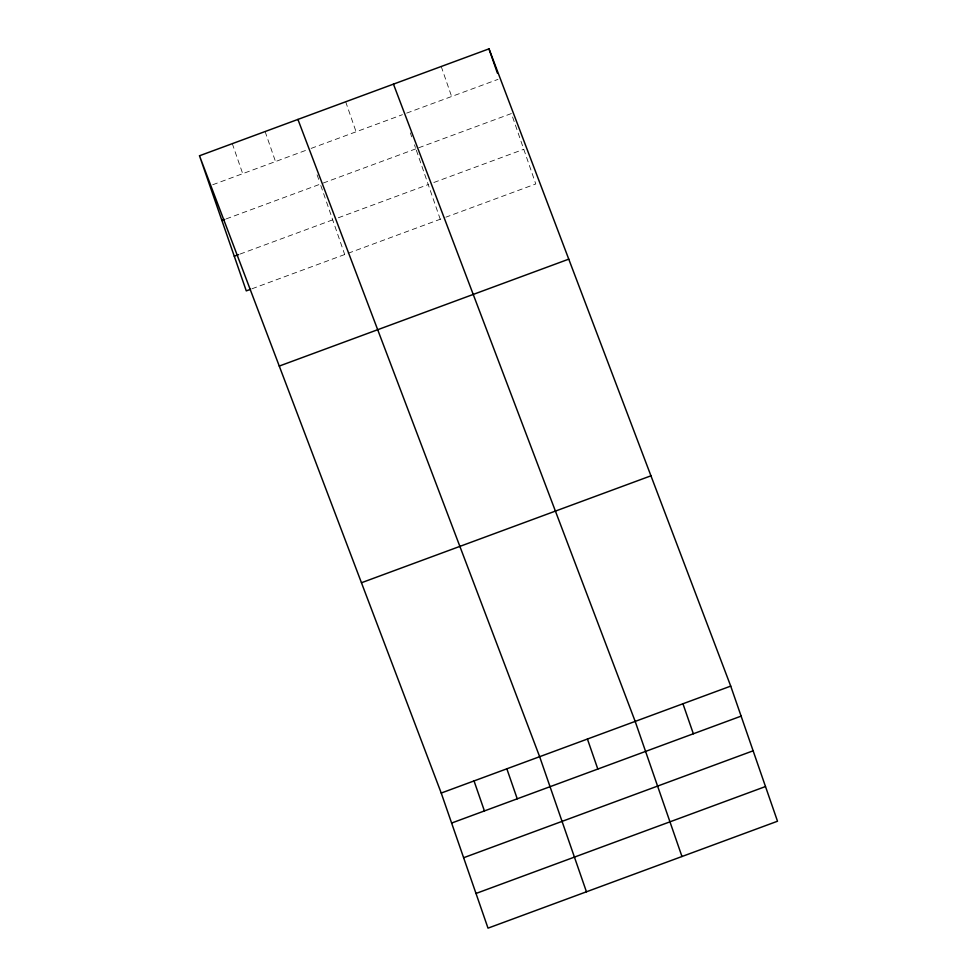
<?xml version="1.0" encoding="UTF-8"?>
<svg xmlns="http://www.w3.org/2000/svg" width="977" height="977" viewBox="0 0 977 977"><rect width="100%" height="100%" fill="white"/><g stroke="black" fill="none" stroke-linecap="round" stroke-linejoin="round"><path stroke-width="0.73" stroke-dasharray="4.88 3.66" d="M212.742 184.738L306.888 149.969M311.126 148.394L402.451 114.675M406.664 113.112L497.977 79.381M226.175 218.897L320.322 184.116M323.131 183.078L415.86 148.834M418.669 147.796L511.398 113.552L535.775 183.957L445.866 217.175M239.976 254.093L332.705 219.849M338.323 217.773L428.231 184.568M433.849 182.491L523.77 149.286M251.981 288.777L444.462 217.688M441.225 66.497L451.618 96.503M410.316 132.823L411.708 136.829M414.48 144.828L415.396 147.503M416.336 150.202L440.248 219.251M345.687 101.779L356.08 131.797M317.098 174.785L319.87 182.784M320.798 185.496L326.037 200.615M326.513 201.983L344.71 254.533M265.109 131.541L275.502 161.559M232.306 143.656L242.699 173.674"/><path stroke-width="1.47" d="M199.491 155.77L488.988 48.85L730.723 686.11L777.509 821.23L488.012 928.15L441.225 793.043L199.491 155.77L246.277 290.89L250.564 289.302M221.901 220.472L224.747 219.422M234.272 256.206L238.547 254.618M279.263 366.07L568.761 259.149M361.453 582.744L650.951 475.811M441.225 793.043L730.723 686.11M451.618 823.049L741.116 716.129M463.623 857.733L753.12 750.812M475.994 893.466L765.492 786.546M393.462 84.132L635.184 721.405L681.97 856.511M297.924 119.426L539.646 756.687L586.444 891.793M488.988 48.85L497.403 73.153M682.947 703.758L693.352 733.776M587.421 739.039L597.814 769.058M506.843 768.801L517.236 798.82M474.028 780.916L484.421 810.934"/></g></svg>
